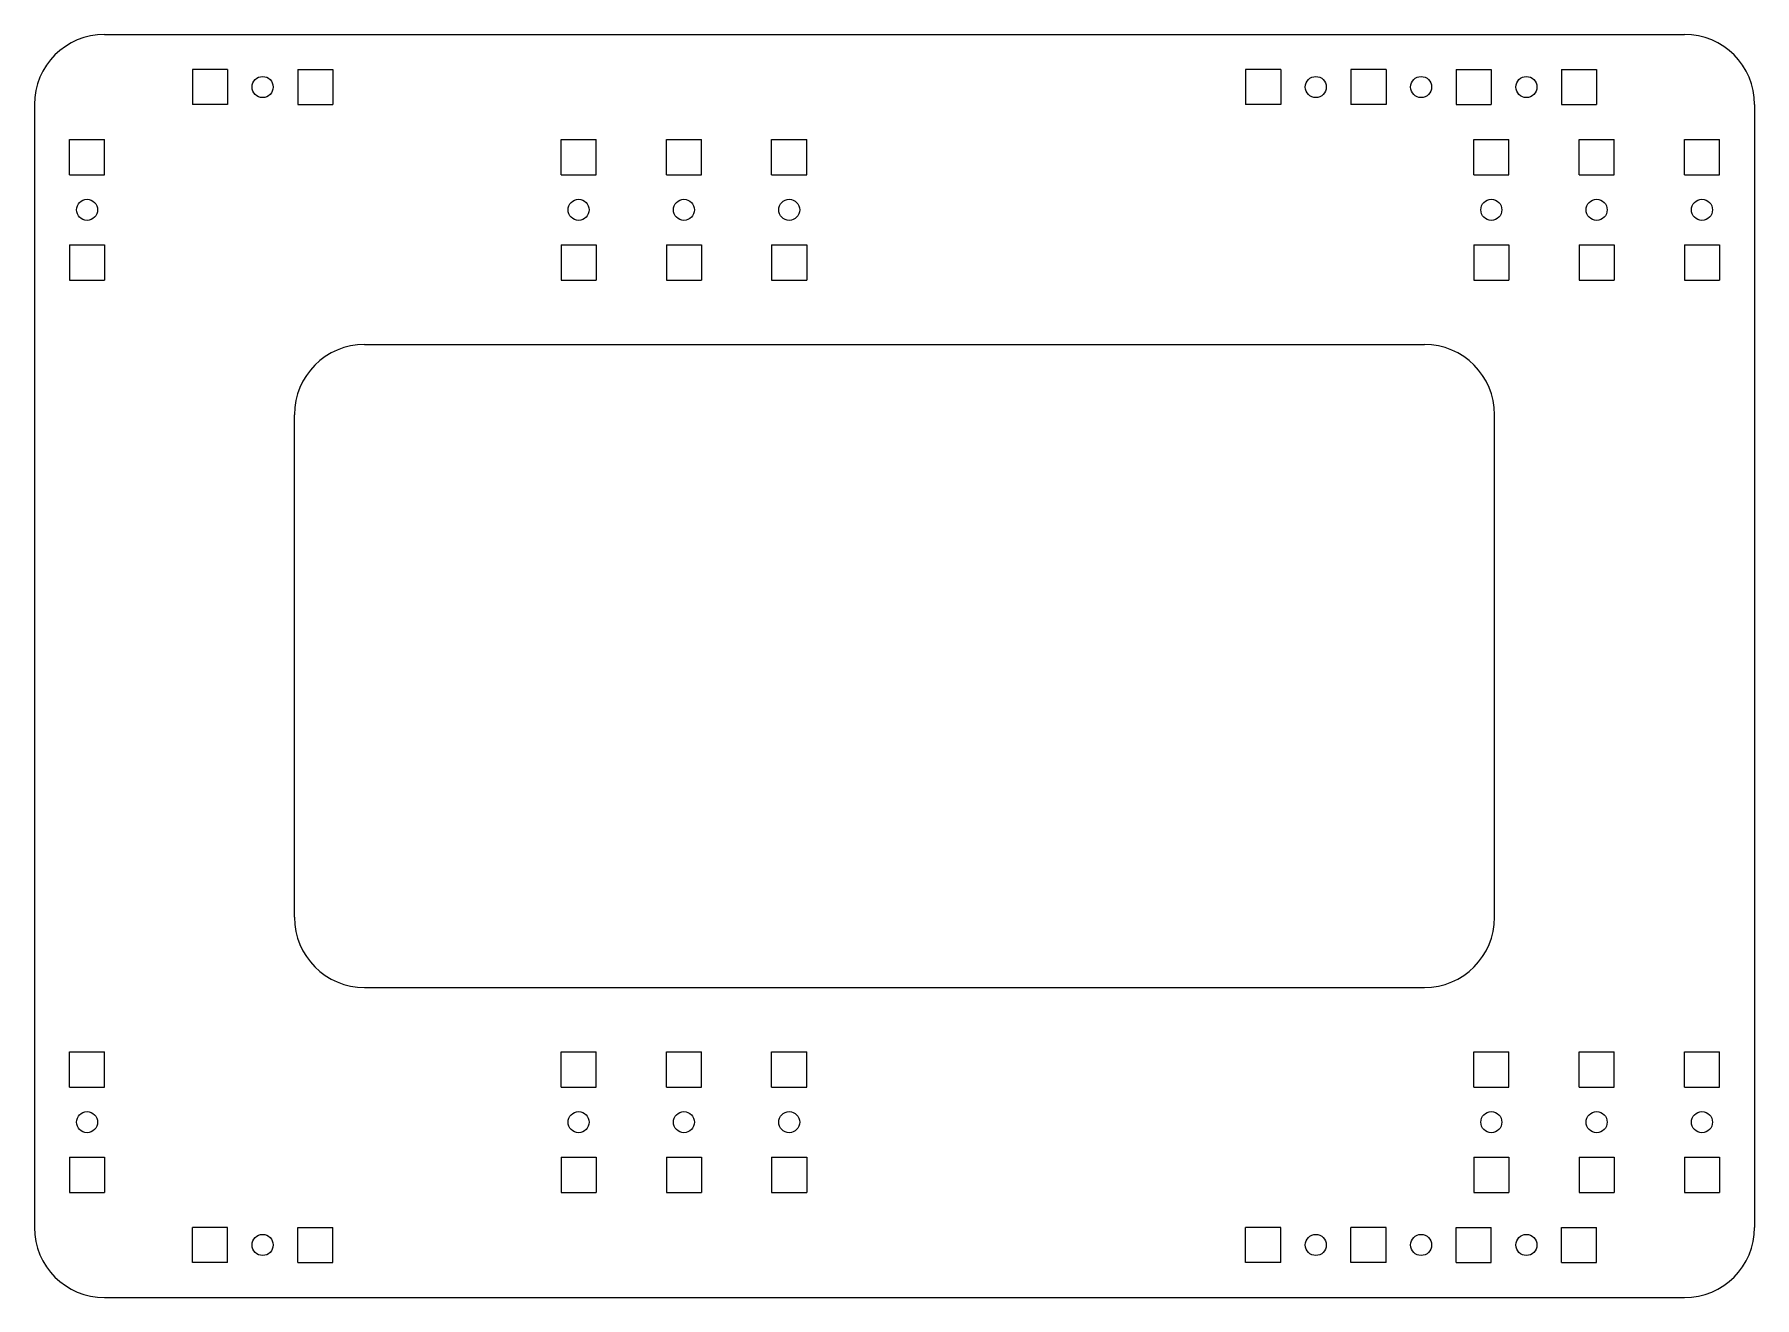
# Model space of a CAD drawing. Header units: millimetres. Extents: x -91 to 154, y -90 to 90.
import ezdxf

# ---------------------------------------------------------------- set-up
doc = ezdxf.new("R2010")
doc.units = ezdxf.units.MM

msp = doc.modelspace()

# ---------------------------------------------------------------- linework, layer by layer
at = {"color": 7, "linetype": 'Continuous', "lineweight": 25}
for p, q in [((-81.32, 90), (143.68, 90)), ((-68.82, 85), (-68.82, 80)), ((-63.82, 85), (-68.82, 85)), ((-63.82, 85), (-63.82, 80)), ((-53.82, 85), (-48.82, 85)), ((-53.82, 85), (-53.82, 80)), ((-48.82, 85), (-48.82, 80)), ((81.18, 85), (81.18, 80)), ((86.18, 85), (81.18, 85)), ((86.18, 85), (86.18, 80)), ((96.18, 85), (96.18, 80)), ((101.18, 85), (96.18, 85)), ((101.18, 85), (101.18, 80)), ((111.18, 85), (116.18, 85)), ((111.18, 85), (111.18, 80)), ((116.18, 85), (116.18, 80)), ((126.18, 85), (131.18, 85)), ((126.18, 85), (126.18, 80)), ((131.18, 85), (131.18, 80)), ((-91.32, 80), (-91.32, -80)), ((-63.82, 80), (-68.82, 80)), ((-53.82, 80), (-48.82, 80)), ((86.18, 80), (81.18, 80)), ((101.18, 80), (96.18, 80)), ((111.18, 80), (116.18, 80)), ((126.18, 80), (131.18, 80)), ((153.68, 80), (153.68, -80)), ((-86.32, 70), (-86.32, 75)), ((-86.32, 75), (-81.32, 75)), ((-81.32, 70), (-81.32, 75)), ((-16.32, 70), (-16.32, 75)), ((-16.32, 75), (-11.32, 75)), ((-11.32, 70), (-11.32, 75)), ((-1.32, 70), (-1.32, 75)), ((-1.32, 75), (3.68, 75)), ((3.68, 70), (3.68, 75)), ((13.68, 70), (13.68, 75)), ((13.68, 75), (18.68, 75)), ((18.68, 70), (18.68, 75)), ((113.68, 70), (113.68, 75)), ((113.68, 75), (118.68, 75)), ((118.68, 70), (118.68, 75)), ((128.68, 70), (128.68, 75)), ((128.68, 75), (133.68, 75)), ((133.68, 70), (133.68, 75)), ((143.68, 70), (143.68, 75)), ((143.68, 75), (148.68, 75)), ((148.68, 70), (148.68, 75)), ((-86.32, 70), (-81.32, 70)), ((-16.32, 70), (-11.32, 70)), ((-1.32, 70), (3.68, 70)), ((13.68, 70), (18.68, 70)), ((113.68, 70), (118.68, 70)), ((128.68, 70), (133.68, 70)), ((143.68, 70), (148.68, 70)), ((-86.32, 60), (-86.32, 55)), ((-86.32, 60), (-81.32, 60)), ((-81.32, 60), (-81.32, 55)), ((-16.32, 60), (-16.32, 55)), ((-16.32, 60), (-11.32, 60)), ((-11.32, 60), (-11.32, 55)), ((-1.32, 60), (-1.32, 55)), ((-1.32, 60), (3.68, 60)), ((3.68, 60), (3.68, 55)), ((13.68, 60), (13.68, 55)), ((13.68, 60), (18.68, 60)), ((18.68, 60), (18.68, 55)), ((113.68, 60), (113.68, 55)), ((113.68, 60), (118.68, 60)), ((118.68, 60), (118.68, 55)), ((128.68, 60), (128.68, 55)), ((128.68, 60), (133.68, 60)), ((133.68, 60), (133.68, 55)), ((143.68, 60), (143.68, 55)), ((143.68, 60), (148.68, 60)), ((148.68, 60), (148.68, 55)), ((-86.32, 55), (-81.32, 55)), ((-16.32, 55), (-11.32, 55)), ((-1.32, 55), (3.68, 55)), ((13.68, 55), (18.68, 55)), ((113.68, 55), (118.68, 55)), ((128.68, 55), (133.68, 55)), ((143.68, 55), (148.68, 55)), ((-44.3, 45.81), (106.65, 45.81)), ((-54.3, -35.81), (-54.3, 35.81)), ((116.65, -35.81), (116.65, 35.81)), ((-44.3, -45.81), (106.65, -45.81)), ((-86.32, -60), (-86.32, -55)), ((-86.32, -55), (-81.32, -55)), ((-81.32, -60), (-81.32, -55)), ((-16.32, -60), (-16.32, -55)), ((-16.32, -55), (-11.32, -55)), ((-11.32, -60), (-11.32, -55)), ((-1.32, -60), (-1.32, -55)), ((-1.32, -55), (3.68, -55)), ((3.68, -60), (3.68, -55)), ((13.68, -60), (13.68, -55)), ((13.68, -55), (18.68, -55)), ((18.68, -60), (18.68, -55)), ((113.68, -60), (113.68, -55)), ((113.68, -55), (118.68, -55)), ((118.68, -60), (118.68, -55)), ((128.68, -60), (128.68, -55)), ((128.68, -55), (133.68, -55)), ((133.68, -60), (133.68, -55)), ((143.68, -60), (143.68, -55)), ((143.68, -55), (148.68, -55)), ((148.68, -60), (148.68, -55)), ((-86.32, -60), (-81.32, -60)), ((-16.32, -60), (-11.32, -60)), ((-1.32, -60), (3.68, -60)), ((13.68, -60), (18.68, -60)), ((113.68, -60), (118.68, -60)), ((128.68, -60), (133.68, -60)), ((143.68, -60), (148.68, -60)), ((-86.32, -70), (-86.32, -75)), ((-86.32, -70), (-81.32, -70)), ((-81.32, -70), (-81.32, -75)), ((-16.32, -70), (-16.32, -75)), ((-16.32, -70), (-11.32, -70)), ((-11.32, -70), (-11.32, -75)), ((-1.32, -70), (-1.32, -75)), ((-1.32, -70), (3.68, -70)), ((3.68, -70), (3.68, -75)), ((13.68, -70), (13.68, -75)), ((13.68, -70), (18.68, -70)), ((18.68, -70), (18.68, -75)), ((113.68, -70), (113.68, -75)), ((113.68, -70), (118.68, -70)), ((118.68, -70), (118.68, -75)), ((128.68, -70), (128.68, -75)), ((128.68, -70), (133.68, -70)), ((133.68, -70), (133.68, -75)), ((143.68, -70), (143.68, -75)), ((143.68, -70), (148.68, -70)), ((148.68, -70), (148.68, -75)), ((-86.32, -75), (-81.32, -75)), ((-16.32, -75), (-11.32, -75)), ((-1.32, -75), (3.68, -75)), ((13.68, -75), (18.68, -75)), ((113.68, -75), (118.68, -75)), ((128.68, -75), (133.68, -75)), ((143.68, -75), (148.68, -75)), ((-68.82, -85), (-68.82, -80)), ((-63.82, -80), (-68.82, -80)), ((-63.82, -85), (-63.82, -80)), ((-53.82, -85), (-53.82, -80)), ((-53.82, -80), (-48.82, -80)), ((-48.82, -85), (-48.82, -80)), ((81.18, -85), (81.18, -80)), ((86.18, -80), (81.18, -80)), ((86.18, -85), (86.18, -80)), ((96.18, -85), (96.18, -80)), ((101.18, -80), (96.18, -80)), ((101.18, -85), (101.18, -80)), ((111.18, -85), (111.18, -80)), ((111.18, -80), (116.18, -80)), ((116.18, -85), (116.18, -80)), ((126.18, -85), (126.18, -80)), ((126.18, -80), (131.18, -80)), ((131.18, -85), (131.18, -80)), ((-63.82, -85), (-68.82, -85)), ((-53.82, -85), (-48.82, -85)), ((86.18, -85), (81.18, -85)), ((101.18, -85), (96.18, -85)), ((111.18, -85), (116.18, -85)), ((126.18, -85), (131.18, -85)), ((-81.32, -90), (143.68, -90))]:
    msp.add_line(p, q, dxfattribs=at)
for centre in [(-58.82, 82.5), (91.18, 82.5), (106.18, 82.5), (121.18, 82.5), (-83.82, 65), (-13.82, 65), (1.18, 65), (16.18, 65), (116.18, 65), (131.18, 65), (146.18, 65), (-83.82, -65), (-13.82, -65), (1.18, -65), (16.18, -65), (116.18, -65), (131.18, -65), (146.18, -65), (-58.82, -82.5), (91.18, -82.5), (106.18, -82.5), (121.18, -82.5)]:
    msp.add_circle(centre, 1.5, dxfattribs=at)
for centre, start, end in [((-81.32, 80), 90, 180), ((143.68, 80), 0, 90), ((-44.3, 35.81), 90, 180), ((106.65, 35.81), 0, 90), ((-44.3, -35.81), 180, 270), ((106.65, -35.81), 270, 0), ((-81.32, -80), 180, 270), ((143.68, -80), 270, 0)]:
    msp.add_arc(centre, 10, start, end, dxfattribs=at)

doc.saveas('drawing.dxf')
